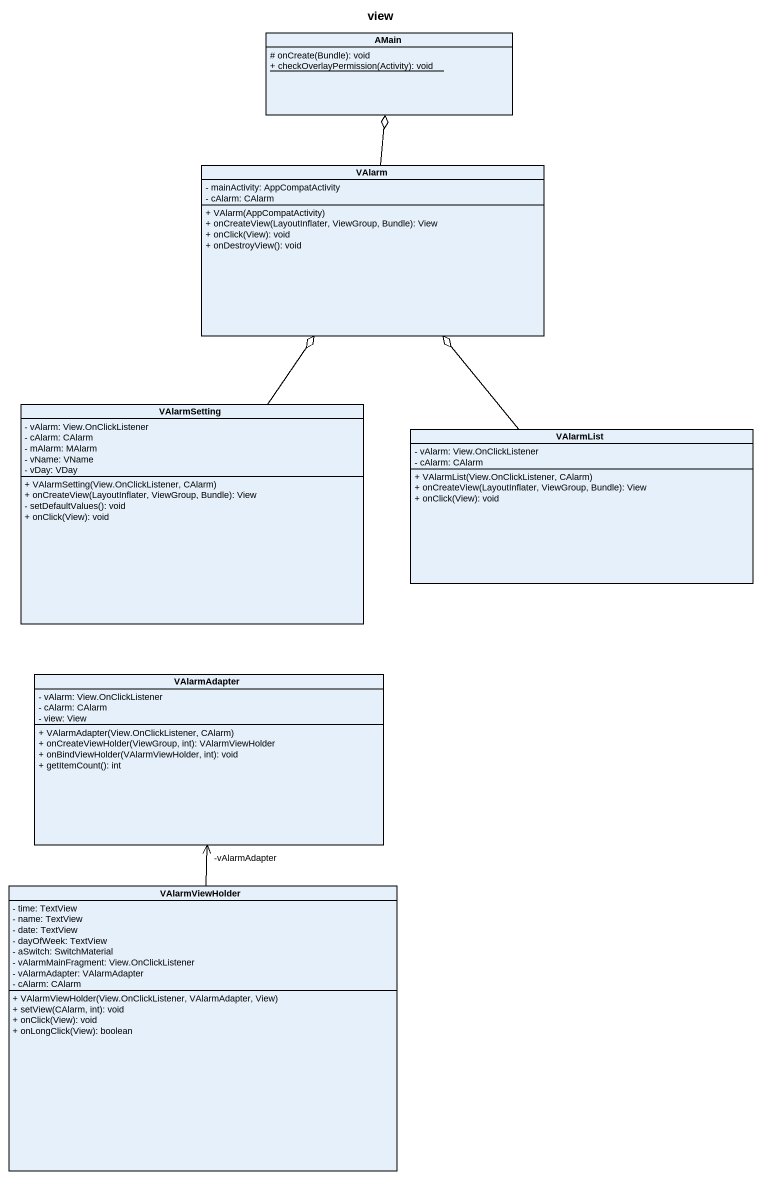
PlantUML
@startuml
title view
hide circle
hide empty members
skinparam classAttributeIconSize 0
class AMain {
  # onCreate(Bundle): void
  {static} + checkOverlayPermission(Activity): void
}
class VAlarm {
  - mainActivity: AppCompatActivity
  - cAlarm: CAlarm
  + VAlarm(AppCompatActivity)
  + onCreateView(LayoutInflater, ViewGroup, Bundle): View
  + onClick(View): void
  + onDestroyView(): void
}
class VAlarmSetting {
  - vAlarm: View.OnClickListener
  - cAlarm: CAlarm
  - mAlarm: MAlarm
  - vName: VName
  - vDay: VDay
  + VAlarmSetting(View.OnClickListener, CAlarm)
  + onCreateView(LayoutInflater, ViewGroup, Bundle): View
  - setDefaultValues(): void
  + onClick(View): void
}
class VAlarmList {
  - vAlarm: View.OnClickListener
  - cAlarm: CAlarm
  + VAlarmList(View.OnClickListener, CAlarm)
  + onCreateView(LayoutInflater, ViewGroup, Bundle): View
  + onClick(View): void
}
class VAlarmAdapter {
  - vAlarm: View.OnClickListener
  - cAlarm: CAlarm
  - view: View
  + VAlarmAdapter(View.OnClickListener, CAlarm)
  + onCreateViewHolder(ViewGroup, int): VAlarmViewHolder
  + onBindViewHolder(VAlarmViewHolder, int): void
  + getItemCount(): int
}
class VAlarmViewHolder {
  - time: TextView
  - name: TextView
  - date: TextView
  - dayOfWeek: TextView
  - aSwitch: SwitchMaterial
  - vAlarmMainFragment: View.OnClickListener
  - vAlarmAdapter: VAlarmAdapter
  - cAlarm: CAlarm
  + VAlarmViewHolder(View.OnClickListener, VAlarmAdapter, View)
  + setView(CAlarm, int): void
  + onClick(View): void
  + onLongClick(View): boolean
}
VAlarm -up-o AMain
VAlarmSetting -up-o VAlarm
VAlarmList -up-o VAlarm
VAlarmViewHolder -up-> "-vAlarmAdapter" VAlarmAdapter
@enduml
